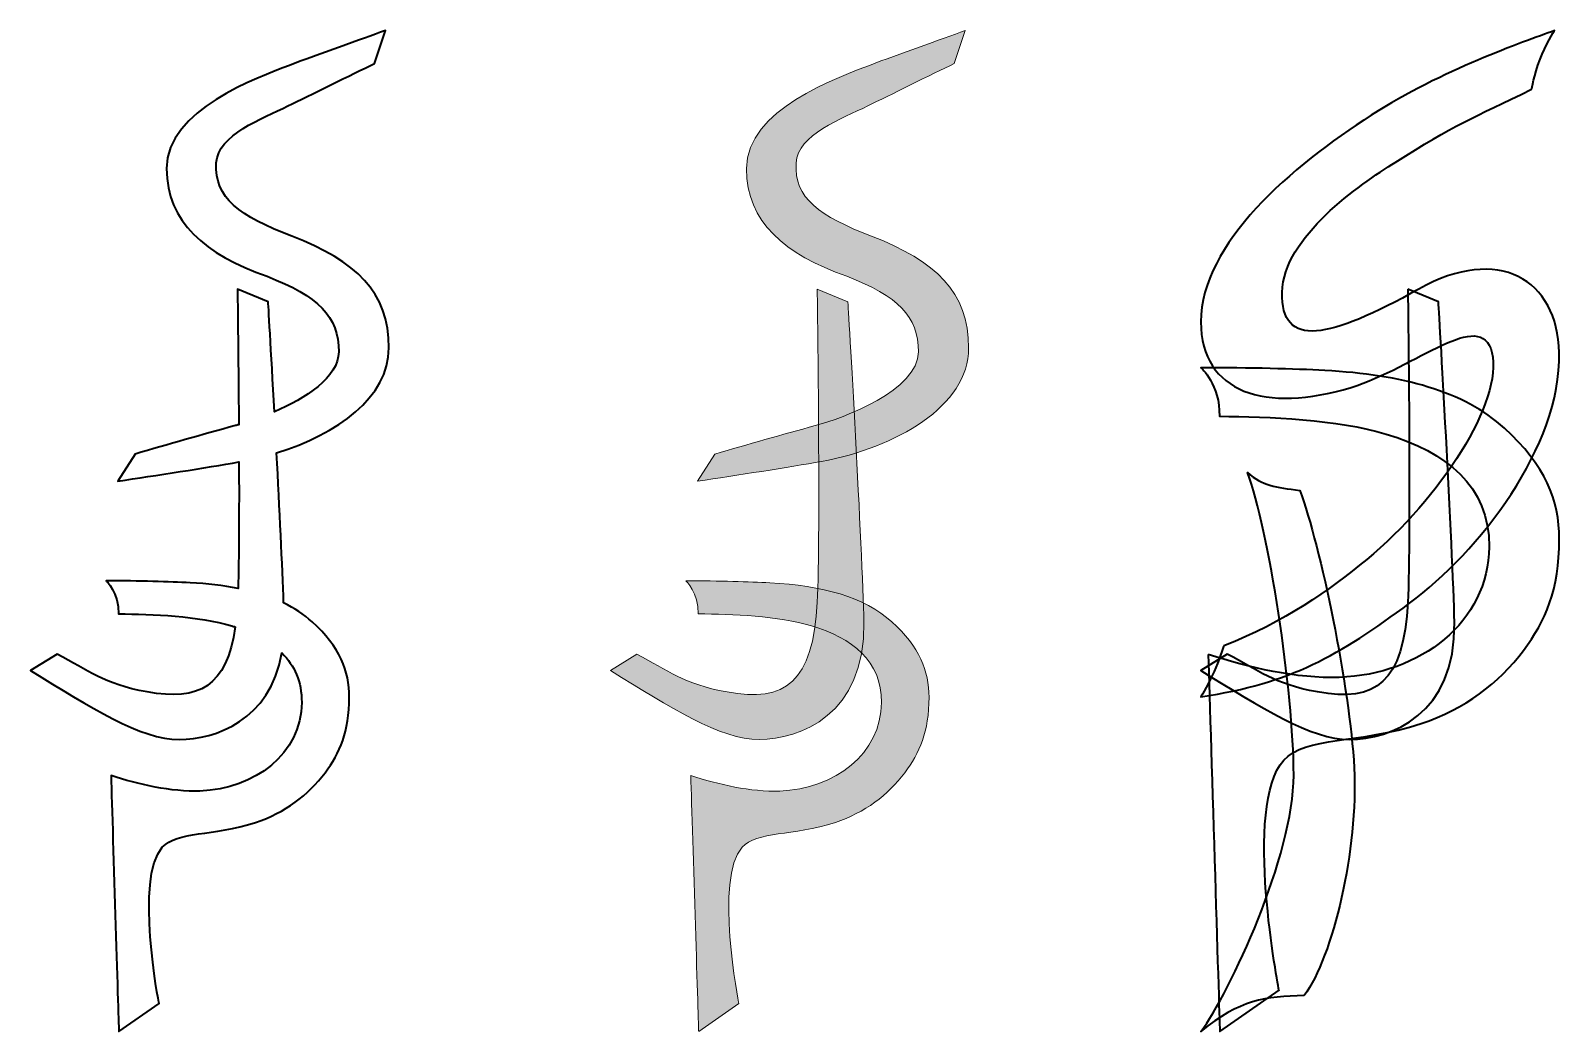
# Model space of a CAD drawing. Header units: inches. Extents: x -0.18 to 2.88, y 0 to 2.
import ezdxf

# ---------------------------------------------------------------- set-up
doc = ezdxf.new("R2010")
doc.units = ezdxf.units.IN
doc.header["$MEASUREMENT"] = 0
for name, color, linetype in [('Joined Profile', 7, 'Continuous'), ('Layer 2', 7, 'Continuous'), ('Layer 4', 7, 'Continuous')]:
    doc.layers.add(name, color=color, linetype=linetype)

# ---------------------------------------------------------------- blocks, each defined once
blk = doc.blocks.new('block 2')
at = {"layer": 'Layer 2', "true_color": 0x231f20}
h = blk.add_hatch(color=250, dxfattribs=at)
h.dxf.hatch_style = 2
edge = h.paths.add_edge_path()
edge.add_spline(control_points=[(1.1909, 1.1538), (1.2564, 1.1729), (1.3244, 1.1926), (1.3914, 1.2106), (1.4467, 1.2254), (1.5975, 1.2813), (1.5975, 1.358), (1.5975, 1.429), (1.5569, 1.4696), (1.4544, 1.509), (1.3304, 1.553), (1.2538, 1.6172), (1.2538, 1.7243), (1.2538, 1.8426), (1.4355, 1.9057), (1.4995, 1.9305), (1.558, 1.9532), (1.6428, 1.9824), (1.6908, 2), (1.6908, 2), (1.6688, 1.934), (1.6688, 1.934), (1.6245, 1.913), (1.5386, 1.8701), (1.4961, 1.8494), (1.4446, 1.8243), (1.3562, 1.7923), (1.353, 1.7355), (1.3489, 1.6647), (1.3992, 1.6296), (1.504, 1.589), (1.6325, 1.5394), (1.6978, 1.4775), (1.6978, 1.3659), (1.6978, 1.2487), (1.5516, 1.1663), (1.4041, 1.1391), (1.3382, 1.1269), (1.2337, 1.1115), (1.1563, 1.0995), (1.1563, 1.0995), (1.1909, 1.1538), (1.1909, 1.1538)], knot_values=[0, 0, 0, 0, 1, 1, 1, 2, 2, 2, 3, 3, 3, 4, 4, 4, 5, 5, 5, 6, 6, 6, 7, 7, 7, 8, 8, 8, 9, 9, 9, 10, 10, 10, 11, 11, 11, 12, 12, 12, 13, 13, 13, 14, 14, 14, 14], degree=3, periodic=1)
h = blk.add_hatch(color=250, dxfattribs=at)
h.dxf.hatch_style = 2
edge = h.paths.add_edge_path()
edge.add_spline(control_points=[(1.3953, 1.4835), (1.3953, 1.4835), (1.4566, 1.4582), (1.4566, 1.4582), (1.4566, 1.4582), (1.4861, 0.955), (1.4885, 0.818), (1.4917, 0.6323), (1.3601, 0.5835), (1.2792, 0.5832), (1.2019, 0.583), (1.1014, 0.6476), (0.982, 0.7211), (0.982, 0.7211), (1.0347, 0.754), (1.0347, 0.754), (1.0984, 0.7208), (1.1268, 0.6945), (1.215, 0.6784), (1.3311, 0.6572), (1.387, 0.6969), (1.3953, 0.8578), (1.4021, 0.9899), (1.3953, 1.4835), (1.3953, 1.4835)], knot_values=[0, 0, 0, 0, 1, 1, 1, 2, 2, 2, 3, 3, 3, 4, 4, 4, 5, 5, 5, 6, 6, 6, 7, 7, 7, 8, 8, 8, 8], degree=3, periodic=1)
h = blk.add_hatch(color=250, dxfattribs=at)
h.dxf.hatch_style = 2
edge = h.paths.add_edge_path()
edge.add_spline(control_points=[(1.1427, 0.5114), (1.197, 0.4935), (1.2633, 0.4783), (1.3203, 0.4803), (1.4308, 0.4842), (1.5228, 0.5551), (1.5236, 0.6575), (1.5242, 0.7405), (1.4646, 0.786), (1.3839, 0.8104), (1.3178, 0.8304), (1.2246, 0.8339), (1.1577, 0.8344), (1.159, 0.8768), (1.1327, 0.9005), (1.1327, 0.9005), (1.1999, 0.9005), (1.2596, 0.8987), (1.3007, 0.8965), (1.4052, 0.891), (1.4893, 0.8685), (1.5444, 0.8183), (1.5998, 0.7678), (1.6186, 0.721), (1.6186, 0.6676), (1.6186, 0.5989), (1.5999, 0.5565), (1.5702, 0.517), (1.5365, 0.472), (1.4905, 0.4372), (1.4315, 0.4177), (1.3462, 0.3895), (1.2747, 0.4006), (1.2451, 0.368), (1.1893, 0.3063), (1.2386, 0.0558), (1.2386, 0.0558), (1.2386, 0.0558), (1.1584, 0), (1.1584, 0), (1.1584, 0), (1.1461, 0.3935), (1.1427, 0.5114)], knot_values=[0, 0, 0, 0, 1, 1, 1, 2, 2, 2, 3, 3, 3, 4, 4, 4, 5, 5, 5, 6, 6, 6, 7, 7, 7, 8, 8, 8, 9, 9, 9, 10, 10, 10, 11, 11, 11, 12, 12, 12, 13, 13, 13, 14, 14, 14, 14], degree=3, periodic=1)
at = {"layer": 'Layer 2', "lineweight": 0}
for points, knots in [([(1.1909, 1.1538), (1.2564, 1.1729), (1.3244, 1.1926), (1.3914, 1.2106), (1.4467, 1.2254), (1.5975, 1.2813), (1.5975, 1.358), (1.5975, 1.429), (1.5569, 1.4696), (1.4544, 1.509), (1.3304, 1.553), (1.2538, 1.6172), (1.2538, 1.7243), (1.2538, 1.8426), (1.4355, 1.9057), (1.4995, 1.9305), (1.558, 1.9532), (1.6428, 1.9824), (1.6908, 2), (1.6908, 2), (1.6688, 1.934), (1.6688, 1.934), (1.6245, 1.913), (1.5386, 1.8701), (1.4961, 1.8494), (1.4446, 1.8243), (1.3562, 1.7923), (1.353, 1.7355), (1.3489, 1.6647), (1.3992, 1.6296), (1.504, 1.589), (1.6325, 1.5394), (1.6978, 1.4775), (1.6978, 1.3659), (1.6978, 1.2487), (1.5516, 1.1663), (1.4041, 1.1391), (1.3382, 1.1269), (1.2337, 1.1115), (1.1563, 1.0995), (1.1563, 1.0995), (1.1909, 1.1538), (1.1909, 1.1538)], [0, 0, 0, 0, 1, 1, 1, 2, 2, 2, 3, 3, 3, 4, 4, 4, 5, 5, 5, 6, 6, 6, 7, 7, 7, 8, 8, 8, 9, 9, 9, 10, 10, 10, 11, 11, 11, 12, 12, 12, 13, 13, 13, 14, 14, 14, 14]), ([(1.3953, 1.4835), (1.3953, 1.4835), (1.4566, 1.4582), (1.4566, 1.4582), (1.4566, 1.4582), (1.4861, 0.955), (1.4885, 0.818), (1.4917, 0.6323), (1.3601, 0.5835), (1.2792, 0.5832), (1.2019, 0.583), (1.1014, 0.6476), (0.982, 0.7211), (0.982, 0.7211), (1.0347, 0.754), (1.0347, 0.754), (1.0984, 0.7208), (1.1268, 0.6945), (1.215, 0.6784), (1.3311, 0.6572), (1.387, 0.6969), (1.3953, 0.8578), (1.4021, 0.9899), (1.3953, 1.4835), (1.3953, 1.4835)], [0, 0, 0, 0, 1, 1, 1, 2, 2, 2, 3, 3, 3, 4, 4, 4, 5, 5, 5, 6, 6, 6, 7, 7, 7, 8, 8, 8, 8]), ([(1.1427, 0.5114), (1.197, 0.4935), (1.2633, 0.4783), (1.3203, 0.4803), (1.4308, 0.4842), (1.5228, 0.5551), (1.5236, 0.6575), (1.5242, 0.7405), (1.4646, 0.786), (1.3839, 0.8104), (1.3178, 0.8304), (1.2246, 0.8339), (1.1577, 0.8344), (1.159, 0.8768), (1.1327, 0.9005), (1.1327, 0.9005), (1.1999, 0.9005), (1.2596, 0.8987), (1.3007, 0.8965), (1.4052, 0.891), (1.4893, 0.8685), (1.5444, 0.8183), (1.5998, 0.7678), (1.6186, 0.721), (1.6186, 0.6676), (1.6186, 0.5989), (1.5999, 0.5565), (1.5702, 0.517), (1.5365, 0.472), (1.4905, 0.4372), (1.4315, 0.4177), (1.3462, 0.3895), (1.2747, 0.4006), (1.2451, 0.368), (1.1893, 0.3063), (1.2386, 0.0558), (1.2386, 0.0558), (1.2386, 0.0558), (1.1584, 0), (1.1584, 0), (1.1584, 0), (1.1461, 0.3935), (1.1427, 0.5114)], [0, 0, 0, 0, 1, 1, 1, 2, 2, 2, 3, 3, 3, 4, 4, 4, 5, 5, 5, 6, 6, 6, 7, 7, 7, 8, 8, 8, 9, 9, 9, 10, 10, 10, 11, 11, 11, 12, 12, 12, 13, 13, 13, 14, 14, 14, 14])]:
    blk.add_open_spline(points, degree=3, knots=knots, dxfattribs=at)

msp = doc.modelspace()

# ---------------------------------------------------------------- linework, layer by layer
at = {"layer": 'Joined Profile', "color": 7, "lineweight": 35, "true_color": 0xffffff}
msp.add_open_spline([(0.2324, 0.8083), (0.2301, 0.809), (0.2278, 0.8097), (0.2255, 0.8104), (0.1595, 0.8304), (0.0663, 0.8339), (-0.0006, 0.8344), (0.0007, 0.8768), (-0.0257, 0.9005), (-0.0257, 0.9005), (0.0416, 0.9005), (0.1012, 0.8987), (0.1424, 0.8965), (0.1765, 0.8947), (0.2085, 0.8911), (0.2381, 0.8853), (0.2399, 0.9445), (0.2402, 1.0403), (0.2399, 1.138), (0.1738, 1.126), (0.0731, 1.1112), (-0.0021, 1.0995), (-0.0021, 1.0995), (0.0325, 1.1538), (0.0325, 1.1538), (0.0981, 1.1729), (0.1661, 1.1926), (0.2331, 1.2106), (0.2351, 1.2111), (0.2373, 1.2117), (0.2396, 1.2124), (0.2387, 1.3555), (0.237, 1.4835), (0.237, 1.4835), (0.237, 1.4835), (0.2983, 1.4582), (0.2983, 1.4582), (0.2983, 1.4582), (0.304, 1.3598), (0.3107, 1.2382), (0.3718, 1.2648), (0.4392, 1.3068), (0.4392, 1.358), (0.4392, 1.429), (0.3986, 1.4696), (0.296, 1.509), (0.1721, 1.553), (0.0954, 1.6172), (0.0954, 1.7243), (0.0954, 1.8426), (0.2771, 1.9057), (0.3411, 1.9305), (0.3997, 1.9532), (0.4845, 1.9824), (0.5324, 2), (0.5324, 2), (0.5104, 1.934), (0.5104, 1.934), (0.4661, 1.913), (0.3803, 1.8701), (0.3377, 1.8494), (0.2862, 1.8243), (0.1978, 1.7923), (0.1946, 1.7355), (0.1906, 1.6647), (0.2408, 1.6296), (0.3456, 1.589), (0.4741, 1.5394), (0.5395, 1.4775), (0.5395, 1.3659), (0.5395, 1.2672), (0.4358, 1.1932), (0.3151, 1.1561), (0.321, 1.0449), (0.3267, 0.9286), (0.3291, 0.8562), (0.3505, 0.8458), (0.3696, 0.8333), (0.3861, 0.8183), (0.4415, 0.7678), (0.4603, 0.721), (0.4603, 0.6676), (0.4603, 0.5989), (0.4416, 0.5565), (0.4119, 0.517), (0.3781, 0.472), (0.3322, 0.4372), (0.2731, 0.4177), (0.1878, 0.3895), (0.1163, 0.4007), (0.0868, 0.368), (0.031, 0.3063), (0.0803, 0.0558), (0.0803, 0.0558), (0.0803, 0.0558), (0, 0), (0, 0), (0, 0), (-0.0123, 0.3935), (-0.0156, 0.5114), (0.0387, 0.4935), (0.105, 0.4783), (0.1619, 0.4803), (0.2725, 0.4842), (0.3644, 0.5551), (0.3652, 0.6575), (0.3656, 0.6991), (0.3507, 0.7313), (0.3257, 0.7562), (0.3021, 0.6211), (0.1919, 0.5834), (0.1209, 0.5832), (0.0436, 0.583), (-0.057, 0.6476), (-0.1763, 0.7211), (-0.1763, 0.7211), (-0.1236, 0.754), (-0.1236, 0.754), (-0.0599, 0.7208), (-0.0316, 0.6945), (0.0566, 0.6784), (0.1598, 0.6595), (0.2154, 0.6888), (0.2324, 0.8083)], degree=3, knots=[0, 0, 0, 0, 1, 1, 1, 2, 2, 2, 3, 3, 3, 4, 4, 4, 5, 5, 5, 6, 6, 6, 7, 7, 7, 8, 8, 8, 9, 9, 9, 10, 10, 10, 11, 11, 11, 12, 12, 12, 13, 13, 13, 14, 14, 14, 15, 15, 15, 16, 16, 16, 17, 17, 17, 18, 18, 18, 19, 19, 19, 20, 20, 20, 21, 21, 21, 22, 22, 22, 23, 23, 23, 24, 24, 24, 25, 25, 25, 26, 26, 26, 27, 27, 27, 28, 28, 28, 29, 29, 29, 30, 30, 30, 31, 31, 31, 32, 32, 32, 33, 33, 33, 34, 34, 34, 35, 35, 35, 36, 36, 36, 37, 37, 37, 38, 38, 38, 39, 39, 39, 40, 40, 40, 41, 41, 41, 41], dxfattribs=at)
at = {"layer": 'Layer 4', "color": 250, "lineweight": 35, "true_color": 0x231f20}
for points, knots in [([(2.2076, 0.7704), (2.3281, 0.8177), (2.4184, 0.8815), (2.493, 0.9431), (2.6398, 1.0642), (2.7662, 1.2593), (2.7431, 1.3565), (2.7213, 1.4478), (2.5912, 1.3267), (2.4618, 1.287), (2.2914, 1.2348), (2.1618, 1.2763), (2.1618, 1.4179), (2.1618, 1.5743), (2.3435, 1.7294), (2.5023, 1.831), (2.6447, 1.9222), (2.805, 1.9767), (2.8683, 2), (2.8683, 2), (2.8495, 1.9697), (2.8394, 1.9427), (2.8275, 1.9108), (2.8226, 1.8828), (2.8226, 1.8828), (2.7052, 1.8259), (2.6678, 1.8113), (2.5498, 1.7367), (2.4793, 1.6921), (2.3264, 1.588), (2.3241, 1.4769), (2.3217, 1.3634), (2.4178, 1.3831), (2.5972, 1.4835), (2.7561, 1.5724), (2.8743, 1.5037), (2.8777, 1.3563), (2.882, 1.1678), (2.7164, 0.9577), (2.5789, 0.8558), (2.4369, 0.7506), (2.3426, 0.6962), (2.1618, 0.6684), (2.1618, 0.6684), (2.1811, 0.7025), (2.1885, 0.7195), (2.1967, 0.7384), (2.2076, 0.7704), (2.2076, 0.7704)], [0, 0, 0, 0, 1, 1, 1, 2, 2, 2, 3, 3, 3, 4, 4, 4, 5, 5, 5, 6, 6, 6, 7, 7, 7, 8, 8, 8, 9, 9, 9, 10, 10, 10, 11, 11, 11, 12, 12, 12, 13, 13, 13, 14, 14, 14, 15, 15, 15, 16, 16, 16, 16]), ([(2.5752, 1.4835), (2.5752, 1.4835), (2.6365, 1.4582), (2.6365, 1.4582), (2.6365, 1.4582), (2.6659, 0.955), (2.6683, 0.818), (2.6716, 0.6323), (2.5399, 0.5835), (2.4591, 0.5832), (2.3818, 0.583), (2.2812, 0.6476), (2.1618, 0.7211), (2.1618, 0.7211), (2.2146, 0.754), (2.2146, 0.754), (2.2783, 0.7208), (2.3066, 0.6945), (2.3948, 0.6784), (2.5109, 0.6572), (2.5668, 0.6969), (2.5752, 0.8578), (2.582, 0.9899), (2.5752, 1.4835), (2.5752, 1.4835)], [0, 0, 0, 0, 1, 1, 1, 2, 2, 2, 3, 3, 3, 4, 4, 4, 5, 5, 5, 6, 6, 6, 7, 7, 7, 8, 8, 8, 8]), ([(2.1766, 0.7534), (2.2566, 0.727), (2.3542, 0.7045), (2.4382, 0.7075), (2.601, 0.7133), (2.7365, 0.8178), (2.7376, 0.9686), (2.7386, 1.0908), (2.6507, 1.1578), (2.5319, 1.1938), (2.4345, 1.2232), (2.2973, 1.2284), (2.1987, 1.2292), (2.2007, 1.2916), (2.1618, 1.3264), (2.1618, 1.3264), (2.2609, 1.3264), (2.3488, 1.3239), (2.4093, 1.3207), (2.5633, 1.3125), (2.6872, 1.2794), (2.7684, 1.2054), (2.85, 1.131), (2.8777, 1.062), (2.8777, 0.9835), (2.8777, 0.8822), (2.8501, 0.8197), (2.8064, 0.7615), (2.7566, 0.6953), (2.689, 0.6441), (2.602, 0.6153), (2.4763, 0.5737), (2.371, 0.5902), (2.3274, 0.542), (2.2453, 0.4513), (2.3179, 0.0823), (2.3179, 0.0823), (2.3179, 0.0823), (2.1996, 0), (2.1996, 0), (2.1996, 0), (2.1816, 0.5797), (2.1766, 0.7534)], [0, 0, 0, 0, 1, 1, 1, 2, 2, 2, 3, 3, 3, 4, 4, 4, 5, 5, 5, 6, 6, 6, 7, 7, 7, 8, 8, 8, 9, 9, 9, 10, 10, 10, 11, 11, 11, 12, 12, 12, 13, 13, 13, 14, 14, 14, 14]), ([(2.3681, 0.0718), (2.4253, 0.1481), (2.4766, 0.3653), (2.468, 0.5268), (2.4593, 0.6882), (2.401, 0.9699), (2.3594, 1.081), (2.3108, 1.0877), (2.2839, 1.0903), (2.2552, 1.1167), (2.2969, 1.0056), (2.3472, 0.6794), (2.3472, 0.5122), (2.3472, 0.3505), (2.2191, 0.0764), (2.1618, 0), (2.2384, 0.0637), (2.2917, 0.0694), (2.3681, 0.0718)], [0, 0, 0, 0, 1, 1, 1, 2, 2, 2, 3, 3, 3, 4, 4, 4, 5, 5, 5, 6, 6, 6, 6])]:
    msp.add_open_spline(points, degree=3, knots=knots, dxfattribs=at)

# ---------------------------------------------------------------- block references
at = {"layer": 'Layer 2'}
msp.add_blockref('block 2', (0, 0), dxfattribs=at)

doc.saveas('drawing.dxf')
